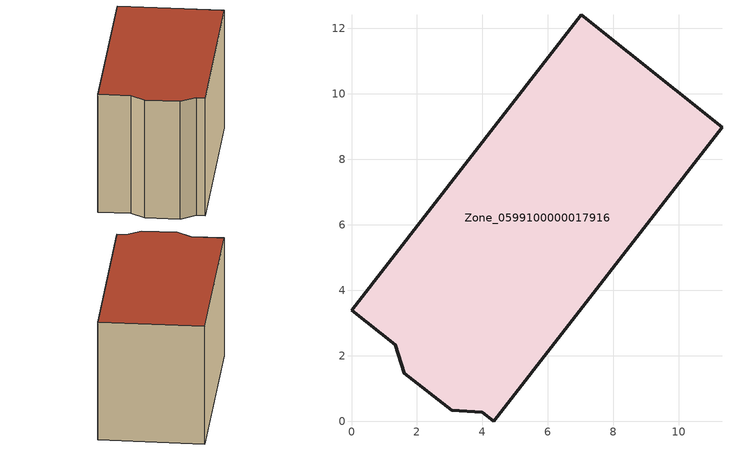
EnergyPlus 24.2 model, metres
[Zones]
Zone_0599100000017916
 floor ground (C_G): 7.02,12.41 11.31,8.97 4.35,0 4,0.28 3.07,0.34 1.62,1.46 1.34,2.34 0,3.39 z3.22
 wall outside (C_F): 11.31,8.97 7.02,12.41 0,3.39 1.34,2.34 1.62,1.46 3.07,0.34 4,0.28 4.35,0 11.31,8.97 z3.22:9.79
 roof outside (C_R): 4.35,0 11.31,8.97 7.02,12.41 0,3.39 1.34,2.34 1.62,1.46 3.07,0.34 4,0.28 z9.79
[BUILDING]
Pand.0599100000017916: North Axis=0; Terrain=City; Loads Convergence Tolerance Value=0.04; Temperature Convergence Tolerance Value=0.4; Solar Distribution=FullExterior; Maximum Number of Warmup Days=25; Minimum Number of Warmup Days=1
[Site:Location]
Rotterdam.The.Hague.AP_ZH_NLD Design_Conditions: Latitude=51.96; Longitude=4.45; Time Zone=1; Elevation=-4.5
[SITE:GROUNDTEMPERATURE:BUILDINGSURFACE]
18, 18, 18, 18, 18, 18, 18, 18, 18, 18, 18, 18
[MATERIAL] Thermal Absorptance=0.9; Solar Absorptance=0.7; Visible Absorptance=0.7
Name | Roughness | Thickness | Conductivity | Density | Specific Heat
G.TI.1946 | MediumSmooth | 0.15 | 1 | 540 | 1210
F.TI.1946 | Rough | 0.3 | 0.857143 | 1920 | 840
R.TI.1946 | MediumRough | 0.2 | 0.1 | 1500 | 1000
[CONSTRUCTION]
C_G: G.TI.1946
C_F: F.TI.1946
C_R: R.TI.1946
[ZONE]
Zone_0599100000017916: Type=1; Multiplier=1; Ceiling Height=Autocalculate; Volume=Autocalculate; Floor Area=autocalculate; Part of Total Floor Area=Yes
[ZONEINFILTRATION:DESIGNFLOWRATE]
Infil_Zone_0599100000017916: Zone or ZoneList or Space or SpaceList=Zone_0599100000017916; Schedule=AlwaysOn; Design Flow Rate Calculation Method=Flow/Area; Flow Rate per Floor Area=0.003; Constant Term Coefficient=1; Temperature Term Coefficient=0; Velocity Term Coefficient=0; Velocity Squared Term Coefficient=0
[HVACTEMPLATE:ZONE:IDEALLOADSAIRSYSTEM]
Zone_0599100000017916: Maximum Heating Supply Air Temperature=50; Minimum Cooling Supply Air Temperature=13; Maximum Heating Supply Air Humidity Ratio=0.0156; Minimum Cooling Supply Air Humidity Ratio=0.0077; Heating Limit=NoLimit; Cooling Limit=NoLimit; Dehumidification Control Type=ConstantSensibleHeatRatio; Cooling Sensible Heat Ratio=0.7; Dehumidification Setpoint=60; Humidification Control Type=None; Humidification Setpoint=30; Outdoor Air Method=None; Outdoor Air Flow Rate per Person=0.00944; Outdoor Air Flow Rate per Zone Floor Area=0; Outdoor Air Flow Rate per Zone=0; Demand Controlled Ventilation Type=None; Outdoor Air Economizer Type=NoEconomizer; Heat Recovery Type=None; Sensible Heat Recovery Effectiveness=0.7; Latent Heat Recovery Effectiveness=0.65
[ZONECONTROL:THERMOSTAT]
ThermostatControl_Zone_0599100000017916: Zone or ZoneList=Zone_0599100000017916; Control Type Schedule=DualSetpointControlType; Control 1=Thermostat_Zone_0599100000017916; Temperature Difference Between Cutout And Setpoint=0
[THERMOSTATSETPOINT:DUALSETPOINT]
Thermostat_Zone_0599100000017916: Heating Setpoint Temperature Schedule=HeatingSetpoint_Zone_0599100000017916; Cooling Setpoint Temperature Schedule=CoolingSetpoint_Zone_0599100000017916
[SCHEDULE:COMPACT]
HeatingSetpoint_Zone_0599100000017916: Through: 12/31, For: AllDays, Until: 24:00, 21
CoolingSetpoint_Zone_0599100000017916: Through: 12/31, For: AllDays, Until: 24:00, 24
DualSetpointControlType: Through: 12/31, For: AllDays, Until: 24:00, 4
AlwaysOn: Through: 12/31, For: AllDays, Until: 24:00, 1
